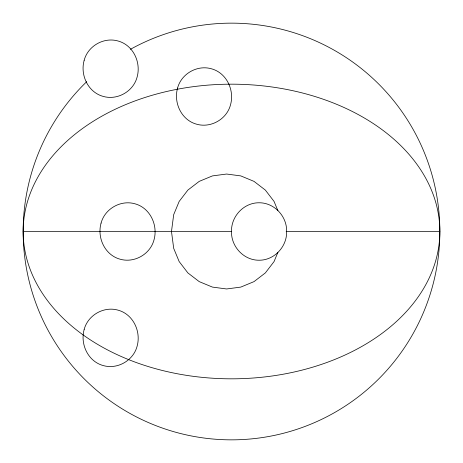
<?xml version="1.0" encoding="UTF-8"?>
<svg xmlns="http://www.w3.org/2000/svg" width="463" height="463" viewBox="0 0 463 463"><rect width="100%" height="100%" fill="white"/><g stroke="black" fill="none" stroke-linecap="round" stroke-linejoin="round"><path stroke-width="0.69" d="M231.5 231.5C231.066 216.389 243.804 202.638 259.072 202.771C274.333 202.638 287.072 216.389 286.638 231.5C287.072 246.611 274.333 260.362 259.072 260.229C243.804 260.362 231.066 246.611 231.5 231.5L23.15 231.5M277.893 252.323L274.061 261.572L265.351 272.915L254.008 281.626L240.795 287.095L226.615 288.964L212.436 287.095L199.223 281.626L187.874 272.915L179.169 261.572L173.694 248.359L171.478 231.5L173.694 214.641L179.169 201.428L187.874 190.085L199.223 181.374L212.436 175.905L226.615 174.036L240.795 175.905L254.008 181.374L265.351 190.085L274.061 201.428L277.893 210.677M286.146 231.5L439.85 231.5A208.35 147.327 0 0 0 127.325 103.915A208.35 147.327 0 0 0 127.325 359.085A208.35 147.327 0 0 0 439.85 231.5M130.421 49.309A208.35 208.35 0 0 1 439.335 216.887A208.35 208.35 0 0 1 156.911 426.041A208.35 208.35 0 0 1 86.708 81.685M84.173 60.277C79.954 75.099 88.138 92.548 103.544 96.501C117.683 100.384 133.385 91.315 137.094 77.13C141.313 62.302 133.124 44.859 117.724 40.906C103.585 37.023 87.877 46.092 84.173 60.277M84.173 329.43C79.954 344.252 88.138 361.701 103.544 365.654C117.683 369.538 133.385 360.469 137.094 346.283C141.313 331.462 133.124 314.012 117.724 310.06C103.585 306.176 87.877 315.245 84.173 329.43M101.079 223.073C96.854 237.895 105.043 255.344 120.444 259.297C134.583 263.181 150.29 254.112 153.994 239.927C158.219 225.105 150.029 207.655 134.623 203.703C120.49 199.819 104.783 208.888 101.079 223.073M177.578 88.063C173.353 102.89 181.542 120.339 196.943 124.292C211.082 128.176 226.789 119.107 230.493 104.922C234.718 90.094 226.529 72.65 211.122 68.698C196.989 64.814 181.282 73.877 177.578 88.063"/></g></svg>
